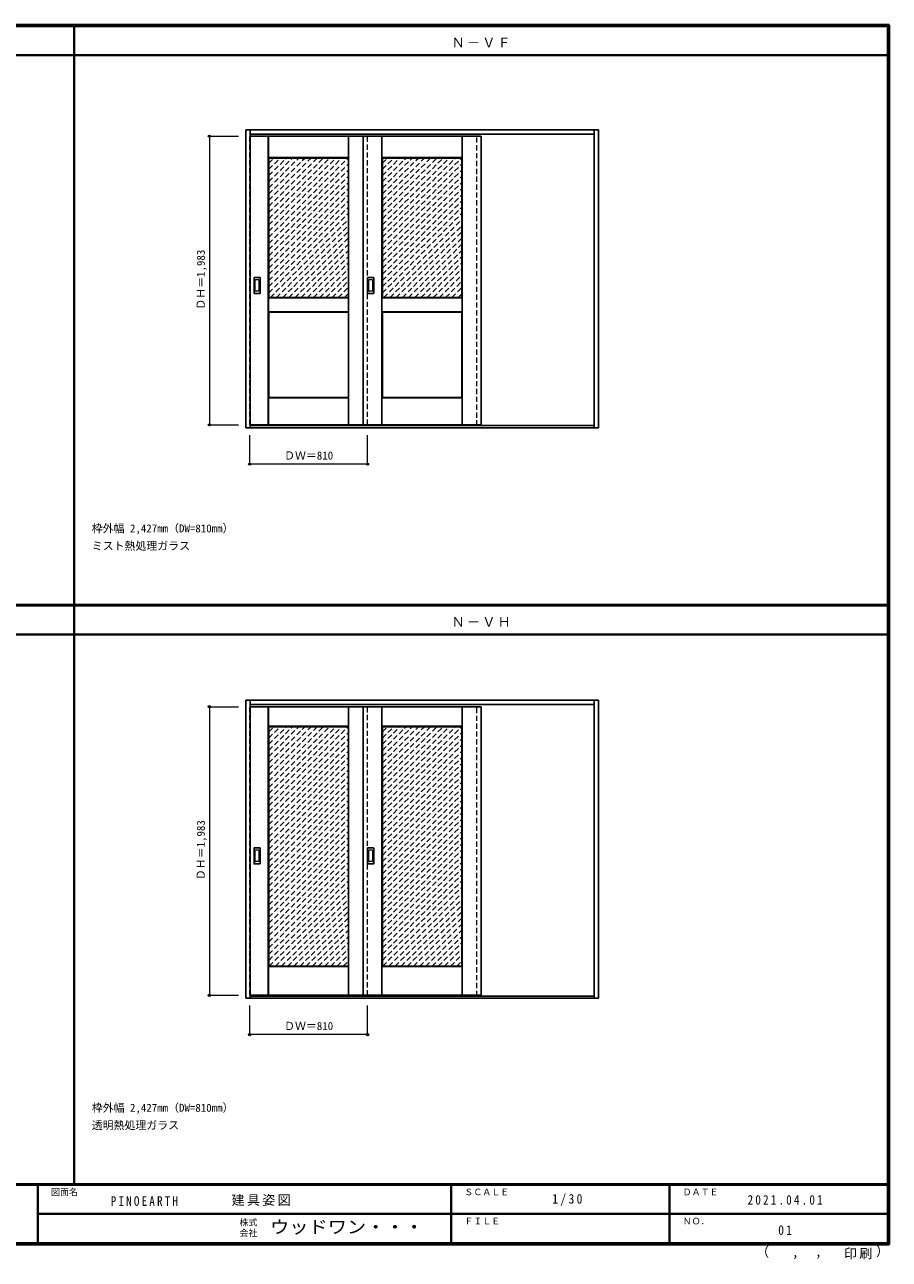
# Model space of a CAD drawing. Units: millimetres, scale not verified. Extents: x -6000 to 5700, y -4307 to 4175.
# Drawn here: x -241 to 5700, y -4307 to 4175 of the extents above; entities that cross this region are included whole.
import ezdxf
from ezdxf.enums import TextEntityAlignment as Align

# ---------------------------------------------------------------- set-up
doc = ezdxf.new("R2010")
doc.units = ezdxf.units.MM
doc.header["$LTSCALE"] = 30
doc.header["$PDMODE"] = 32
doc.header["$PDSIZE"] = 15
doc.linetypes.add('DASHED1', pattern=[1.8, 1.2, -0.6])
for name, color, linetype, lineweight in [('0-2_扉', 3, 'Continuous', 25), ('0-3_仕上げ', 7, 'Continuous', 18), ('0-4_枠', 3, 'Continuous', 25), ('0-6_引手', 3, 'Continuous', 25), ('0-B_寸法', 4, 'Continuous', 9), ('0-C_ハッチ', 4, 'DASHED1', 9), ('F-1_枠', 6, 'Continuous', 40)]:
    doc.layers.add(name, color=color, linetype=linetype, lineweight=lineweight)
doc.layers.add('0-A_文字', color=7, linetype='Continuous')
doc.layers.add('F-A_文字', color=7, linetype='Continuous')
doc.styles.add('ＭＳ ゴシック', font='')
doc.styles.get('ＭＳ ゴシック').set_extended_font_data('MS Gothic')

msp = doc.modelspace()

# ---------------------------------------------------------------- linework, layer by layer
at = {"layer": '0-2_扉'}
for p, q in [((1308, 3409), (2895, 3409)), ((2085, 3409), (2085, 1426)), ((1308, -510.25), (2895, -510.25)), ((2085, -510.25), (2085, -2493.25))]:
    msp.add_line(p, q, dxfattribs=at)
at = {"layer": '0-2_扉', "color": 4, "linetype": 'DASHED1', "lineweight": 9}
for p, q in [((2115, 1426), (2115, 3409)), ((2115, -2493.25), (2115, -510.25))]:
    msp.add_line(p, q, dxfattribs=at)
for points in [[(1308, 1426), (1305, 1426), (1305, 3409), (1308, 3409)], [(1308, -2493.25), (1305, -2493.25), (1305, -510.25), (1308, -510.25)]]:
    msp.add_lwpolyline(points, dxfattribs=at)
at = {"layer": '0-2_扉'}
for points in [[(1308, 1426), (2895, 1426), (2895, 3409)], [(1308, -2493.25), (2895, -2493.25), (2895, -510.25)]]:
    msp.add_lwpolyline(points, dxfattribs=at)
at = {"layer": '0-3_仕上げ'}
for p, q in [((1433, 1426), (1433, 3409)), ((1434.5, 3261.5), (1434.5, 3409)), ((1436, 3263), (1436, 3409)), ((1984, 3263), (1984, 3409)), ((1985.5, 3261.5), (1985.5, 3409)), ((1987, 1426), (1987, 3409)), ((2213, 1426), (2213, 3409)), ((2214.5, 3261.5), (2214.5, 3409)), ((2216, 3263), (2216, 3409)), ((2764, 3263), (2764, 3409)), ((2765.5, 3261.5), (2765.5, 3409)), ((2767, 1426), (2767, 3409)), ((1436, 3263), (1434.5, 3261.5)), ((1437, 3259), (1434.5, 3261.5)), ((1984, 3263), (1436, 3263)), ((2216, 3263), (2214.5, 3261.5)), ((2217, 3259), (2214.5, 3261.5)), ((2764, 3263), (2216, 3263)), ((1434.5, 2203.5), (1434.5, 2298.5)), ((1436, 2205), (1436, 2297)), ((1984, 2297), (1436, 2297)), ((1983, 2301), (1985.5, 2298.5)), ((1984, 2297), (1985.5, 2298.5)), ((1984, 2205), (1984, 2297)), ((1985.5, 2203.5), (1985.5, 2298.5)), ((2214.5, 2203.5), (2214.5, 2298.5)), ((2216, 2205), (2216, 2297)), ((2764, 2297), (2216, 2297)), ((2763, 2301), (2765.5, 2298.5)), ((2764, 2297), (2765.5, 2298.5)), ((2764, 2205), (2764, 2297)), ((2765.5, 2203.5), (2765.5, 2298.5)), ((1436, 2205), (1434.5, 2203.5)), ((1437, 2201), (1434.5, 2203.5)), ((1436, 2205), (1984, 2205)), ((2216, 2205), (2214.5, 2203.5)), ((2217, 2201), (2214.5, 2203.5)), ((2216, 2205), (2764, 2205)), ((1983, 1614), (1985.5, 1611.5)), ((2763, 1614), (2765.5, 1611.5)), ((1434.5, 1426), (1434.5, 1611.5)), ((1436, 1426), (1436, 1610)), ((1984, 1610), (1436, 1610)), ((1984, 1610), (1985.5, 1611.5)), ((1984, 1426), (1984, 1610)), ((1985.5, 1426), (1985.5, 1611.5)), ((2214.5, 1426), (2214.5, 1611.5)), ((2216, 1426), (2216, 1610)), ((2764, 1610), (2216, 1610)), ((2764, 1610), (2765.5, 1611.5)), ((2764, 1426), (2764, 1610)), ((2765.5, 1426), (2765.5, 1611.5)), ((1433, -2493.25), (1433, -510.25)), ((1434.5, -645.75), (1434.5, -510.25)), ((1436, -644.25), (1436, -510.25)), ((1984, -644.25), (1984, -510.25)), ((1985.5, -645.75), (1985.5, -510.25)), ((1987, -2493.25), (1987, -510.25)), ((2213, -2493.25), (2213, -510.25)), ((2214.5, -645.75), (2214.5, -510.25)), ((2216, -644.25), (2216, -510.25)), ((2764, -644.25), (2764, -510.25)), ((2765.5, -645.75), (2765.5, -510.25)), ((2767, -2493.25), (2767, -510.25)), ((1436, -644.25), (1434.5, -645.75)), ((1437, -648.25), (1434.5, -645.75)), ((1984, -644.25), (1436, -644.25)), ((1985.5, -645.75), (1983, -648.25)), ((1984, -644.25), (1985.5, -645.75)), ((2216, -644.25), (2214.5, -645.75)), ((2217, -648.25), (2214.5, -645.75)), ((2764, -644.25), (2216, -644.25)), ((2765.5, -645.75), (2763, -648.25)), ((2764, -644.25), (2765.5, -645.75)), ((1434.5, -2493.25), (1434.5, -2295.75)), ((1436, -2493.25), (1436, -2297.25)), ((1983, -2293.25), (1985.5, -2295.75)), ((1984, -2297.25), (1985.5, -2295.75)), ((1985.5, -2493.25), (1985.5, -2295.75)), ((2214.5, -2493.25), (2214.5, -2295.75)), ((2216, -2493.25), (2216, -2297.25)), ((2763, -2293.25), (2765.5, -2295.75)), ((2764, -2297.25), (2765.5, -2295.75)), ((2765.5, -2493.25), (2765.5, -2295.75))]:
    msp.add_line(p, q, dxfattribs=at)
at = {"layer": '0-3_仕上げ', "color": 3, "lineweight": 25}
for p, q in [((1437, 2301), (1437, 3259)), ((1983, 3259), (1437, 3259)), ((1983, 2301), (1983, 3259)), ((2217, 2301), (2217, 3259)), ((2763, 3259), (2217, 3259)), ((2763, 2301), (2763, 3259)), ((1983, 2301), (1437, 2301)), ((2763, 2301), (2217, 2301)), ((1437, 2201), (1437, 1614)), ((2217, 2201), (2217, 1614)), ((1983, 1614), (1437, 1614)), ((2763, 1614), (2217, 1614)), ((1437, -2293.25), (1437, -648.25)), ((1983, -648.25), (1437, -648.25)), ((1983, -2293.25), (1983, -648.25)), ((2217, -2293.25), (2217, -648.25)), ((2763, -648.25), (2217, -648.25)), ((2763, -2293.25), (2763, -648.25)), ((1983, -2293.25), (1437, -2293.25)), ((2763, -2293.25), (2217, -2293.25))]:
    msp.add_line(p, q, dxfattribs=at)
at = {"layer": '0-3_仕上げ'}
for points in [[(1984, 3263), (1985.5, 3261.5), (1983, 3259)], [(2764, 3263), (2765.5, 3261.5), (2763, 3259)], [(1436, 2297), (1434.5, 2298.5), (1437, 2301)], [(2216, 2297), (2214.5, 2298.5), (2217, 2301)], [(1984, 2205), (1985.5, 2203.5), (1983, 2201)], [(2764, 2205), (2765.5, 2203.5), (2763, 2201)], [(1436, 1610), (1434.5, 1611.5), (1437, 1614)], [(2216, 1610), (2214.5, 1611.5), (2217, 1614)], [(1984, -2493.25), (1984, -2297.25), (1436, -2297.25), (1434.5, -2295.75), (1437, -2293.25)], [(2764, -2493.25), (2764, -2297.25), (2216, -2297.25), (2214.5, -2295.75), (2217, -2293.25)]]:
    msp.add_lwpolyline(points, dxfattribs=at)
at = {"layer": '0-3_仕上げ', "color": 3, "lineweight": 25}
for points in [[(1437, 2201), (1983, 2201), (1983, 1614)], [(2217, 2201), (2763, 2201), (2763, 1614)]]:
    msp.add_lwpolyline(points, dxfattribs=at)
at = {"layer": '0-4_枠'}
for p, q in [((1278, 1406), (1278, 3453)), ((1278, 3453), (3702, 3453)), ((1308, 1406), (1308, 3453)), ((1308, 3423), (3672, 3423)), ((3672, 1406), (3672, 3453)), ((3702, 1406), (3702, 3453)), ((3702, 1406), (1278, 1406)), ((3672, 1421), (1308, 1421)), ((1278, -2513.25), (1278, -466.25)), ((1278, -466.25), (3702, -466.25)), ((1308, -2513.25), (1308, -466.25)), ((1308, -496.25), (3672, -496.25)), ((3672, -2513.25), (3672, -466.25)), ((3702, -2513.25), (3702, -466.25)), ((3702, -2513.25), (1278, -2513.25)), ((3672, -2498.25), (1308, -2498.25))]:
    msp.add_line(p, q, dxfattribs=at)
at = {"layer": '0-4_枠', "color": 4, "linetype": 'DASHED1', "lineweight": 9}
for p, q in [((2865, 1421), (2865, 3423)), ((2895, 1421), (2895, 3423)), ((2865, -2498.25), (2865, -496.25)), ((2895, -2498.25), (2895, -496.25))]:
    msp.add_line(p, q, dxfattribs=at)
at = {"layer": '0-6_引手'}
for p, q in [((1335, 2330), (1335, 2437)), ((1375.5, 2438.5), (1336.5, 2438.5)), ((1377, 2437), (1377, 2330)), ((2115, 2330), (2115, 2437)), ((2155.5, 2438.5), (2116.5, 2438.5)), ((2157, 2437), (2157, 2330)), ((1375.5, 2328.5), (1336.5, 2328.5)), ((2155.5, 2328.5), (2116.5, 2328.5)), ((1335, -1589.25), (1335, -1482.25)), ((1375.5, -1480.75), (1336.5, -1480.75)), ((1377, -1482.25), (1377, -1589.25)), ((2115, -1589.25), (2115, -1482.25)), ((2155.5, -1480.75), (2116.5, -1480.75)), ((2157, -1482.25), (2157, -1589.25)), ((1375.5, -1590.75), (1336.5, -1590.75)), ((2155.5, -1590.75), (2116.5, -1590.75))]:
    msp.add_line(p, q, dxfattribs=at)
at = {"layer": '0-6_引手', "color": 7, "lineweight": 18}
for p, q in [((1343.5, 2346), (1343.5, 2421)), ((1367, 2422.5), (1345, 2422.5)), ((1368.5, 2421), (1368.5, 2346)), ((2123.5, 2346), (2123.5, 2421)), ((2147, 2422.5), (2125, 2422.5)), ((2148.5, 2421), (2148.5, 2346)), ((1367, 2344.5), (1345, 2344.5)), ((2147, 2344.5), (2125, 2344.5)), ((1343.5, -1573.25), (1343.5, -1498.25)), ((1367, -1496.75), (1345, -1496.75)), ((1368.5, -1498.25), (1368.5, -1573.25)), ((2123.5, -1573.25), (2123.5, -1498.25)), ((2147, -1496.75), (2125, -1496.75)), ((2148.5, -1498.25), (2148.5, -1573.25)), ((1367, -1574.75), (1345, -1574.75)), ((2147, -1574.75), (2125, -1574.75))]:
    msp.add_line(p, q, dxfattribs=at)
at = {"layer": '0-6_引手'}
for centre, start, end in [((1336.5, 2437), 90, 180), ((1375.5, 2437), 0, 90), ((2116.5, 2437), 90, 180), ((2155.5, 2437), 0, 90), ((1336.5, 2330), 180, 270), ((1375.5, 2330), 270, 0), ((2116.5, 2330), 180, 270), ((2155.5, 2330), 270, 0), ((1336.5, -1482.25), 90, 180), ((1375.5, -1482.25), 0, 90), ((2116.5, -1482.25), 90, 180), ((2155.5, -1482.25), 0, 90), ((1336.5, -1589.25), 180, 270), ((1375.5, -1589.25), 270, 0), ((2116.5, -1589.25), 180, 270), ((2155.5, -1589.25), 270, 0)]:
    msp.add_arc(centre, 1.5, start, end, dxfattribs=at)
at = {"layer": '0-6_引手', "color": 7, "lineweight": 18}
for centre, start, end in [((1345, 2421), 90, 180), ((1367, 2421), 0, 90), ((2125, 2421), 90, 180), ((2147, 2421), 0, 90), ((1345, 2346), 180, 270), ((1367, 2346), 270, 0), ((2125, 2346), 180, 270), ((2147, 2346), 270, 0), ((1345, -1498.25), 90, 180), ((1367, -1498.25), 0, 90), ((2125, -1498.25), 90, 180), ((2147, -1498.25), 0, 90), ((1345, -1573.25), 180, 270), ((1367, -1573.25), 270, 0), ((2125, -1573.25), 180, 270), ((2147, -1573.25), 270, 0)]:
    msp.add_arc(centre, 1.5, start, end, dxfattribs=at)
at = {"layer": '0-B_寸法'}
for p, q in [((1028, 3409), (1228, 3409)), ((1028, 3409), (1028, 1426)), ((1028, 1426), (1228, 1426)), ((1305, 1156), (1305, 1356)), ((2115, 1156), (2115, 1356)), ((2115, 1156), (1305, 1156)), ((1028, -510.25), (1228, -510.25)), ((1028, -510.25), (1028, -2493.25)), ((1028, -2493.25), (1228, -2493.25)), ((1305, -2763.25), (1305, -2563.25)), ((2115, -2763.25), (2115, -2563.25)), ((2115, -2763.25), (1305, -2763.25))]:
    msp.add_line(p, q, dxfattribs=at)
at = {"layer": '0-B_寸法', "color": 7}
for p in [(1028, 3409), (1028, 1426), (1305, 1156), (2115, 1156), (1028, -510.25), (1028, -2493.25), (1305, -2763.25), (2115, -2763.25)]:
    msp.add_point(p, dxfattribs=at)
at = {"layer": '0-C_ハッチ'}
for p, q in [((1437, 3224.06), (1471.94, 3259)), ((1437, 3139.21), (1556.79, 3259)), ((1437, 3181.63), (1514.37, 3259)), ((1437, 2757.37), (1938.63, 3259)), ((1437, 2799.79), (1896.2, 3259)), ((1437, 2842.22), (1853.78, 3259)), ((1437, 2884.65), (1811.35, 3259)), ((1437, 2927.07), (1768.93, 3259)), ((1437, 2969.5), (1726.5, 3259)), ((1437, 3011.93), (1684.07, 3259)), ((1437, 3054.35), (1641.65, 3259)), ((1437, 3096.78), (1599.22, 3259)), ((1437, 2714.94), (1981.06, 3259)), ((2217, 3224.06), (2251.94, 3259)), ((2217, 3139.21), (2336.79, 3259)), ((2217, 3181.63), (2294.37, 3259)), ((2217, 2757.37), (2718.63, 3259)), ((2217, 2799.79), (2676.2, 3259)), ((2217, 2842.22), (2633.78, 3259)), ((2217, 2884.65), (2591.35, 3259)), ((2217, 2927.07), (2548.93, 3259)), ((2217, 2969.5), (2506.5, 3259)), ((2217, 3011.93), (2464.07, 3259)), ((2217, 3054.35), (2421.65, 3259)), ((2217, 3096.78), (2379.22, 3259)), ((2217, 2714.94), (2761.06, 3259)), ((1437, 2672.52), (1983, 3218.52)), ((1437, 2630.09), (1983, 3176.09)), ((2217, 2672.52), (2763, 3218.52)), ((2217, 2630.09), (2763, 3176.09)), ((1437, 2587.66), (1983, 3133.66)), ((1437, 2545.24), (1983, 3091.24)), ((2217, 2587.66), (2763, 3133.66)), ((2217, 2545.24), (2763, 3091.24)), ((1437, 2502.81), (1983, 3048.81)), ((1437, 2460.38), (1983, 3006.38)), ((2217, 2502.81), (2763, 3048.81)), ((2217, 2460.38), (2763, 3006.38)), ((1437, 2417.96), (1983, 2963.96)), ((1437, 2375.53), (1983, 2921.53)), ((2217, 2417.96), (2763, 2963.96)), ((2217, 2375.53), (2763, 2921.53)), ((1437, 2333.1), (1983, 2879.1)), ((1447.32, 2301), (1983, 2836.68)), ((2217, 2333.1), (2763, 2879.1)), ((2227.32, 2301), (2763, 2836.68)), ((1489.75, 2301), (1983, 2794.25)), ((1532.17, 2301), (1983, 2751.83)), ((2269.75, 2301), (2763, 2794.25)), ((2312.17, 2301), (2763, 2751.83)), ((1574.6, 2301), (1983, 2709.4)), ((1617.03, 2301), (1983, 2666.97)), ((2354.6, 2301), (2763, 2709.4)), ((2397.03, 2301), (2763, 2666.97)), ((1659.45, 2301), (1983, 2624.55)), ((1701.88, 2301), (1983, 2582.12)), ((2439.45, 2301), (2763, 2624.55)), ((2481.88, 2301), (2763, 2582.12)), ((1744.31, 2301), (1983, 2539.69)), ((1786.73, 2301), (1983, 2497.27)), ((2524.31, 2301), (2763, 2539.69)), ((2566.73, 2301), (2763, 2497.27)), ((1829.16, 2301), (1983, 2454.84)), ((1871.59, 2301), (1983, 2412.41)), ((2609.16, 2301), (2763, 2454.84)), ((2651.59, 2301), (2763, 2412.41)), ((1914.01, 2301), (1983, 2369.99)), ((1956.44, 2301), (1983, 2327.56)), ((2694.01, 2301), (2763, 2369.99)), ((2736.44, 2301), (2763, 2327.56)), ((1437, -683.19), (1471.94, -648.25)), ((1437, -1192.31), (1981.06, -648.25)), ((1437, -1149.88), (1938.63, -648.25)), ((1437, -1107.46), (1896.2, -648.25)), ((1437, -1065.03), (1853.78, -648.25)), ((1437, -1022.6), (1811.35, -648.25)), ((1437, -980.18), (1768.93, -648.25)), ((1437, -937.75), (1726.5, -648.25)), ((1437, -895.32), (1684.07, -648.25)), ((1437, -852.9), (1641.65, -648.25)), ((1437, -810.47), (1599.22, -648.25)), ((1437, -768.04), (1556.79, -648.25)), ((1437, -725.62), (1514.37, -648.25)), ((2217, -683.19), (2251.94, -648.25)), ((2217, -1192.31), (2761.06, -648.25)), ((2217, -1149.88), (2718.63, -648.25)), ((2217, -1107.46), (2676.2, -648.25)), ((2217, -1065.03), (2633.78, -648.25)), ((2217, -1022.6), (2591.35, -648.25)), ((2217, -980.18), (2548.93, -648.25)), ((2217, -937.75), (2506.5, -648.25)), ((2217, -895.32), (2464.07, -648.25)), ((2217, -852.9), (2421.65, -648.25)), ((2217, -810.47), (2379.22, -648.25)), ((2217, -768.04), (2336.79, -648.25)), ((2217, -725.62), (2294.37, -648.25)), ((1437, -1234.73), (1983, -688.73)), ((1437, -1277.16), (1983, -731.16)), ((2217, -1234.73), (2763, -688.73)), ((2217, -1277.16), (2763, -731.16)), ((1437, -1319.59), (1983, -773.59)), ((1437, -1362.01), (1983, -816.01)), ((2217, -1319.59), (2763, -773.59)), ((2217, -1362.01), (2763, -816.01)), ((1437, -1404.44), (1983, -858.44)), ((1437, -1446.87), (1983, -900.87)), ((2217, -1404.44), (2763, -858.44)), ((2217, -1446.87), (2763, -900.87)), ((1437, -1489.29), (1983, -943.29)), ((1437, -1531.72), (1983, -985.72)), ((2217, -1489.29), (2763, -943.29)), ((2217, -1531.72), (2763, -985.72)), ((1437, -1574.15), (1983, -1028.15)), ((1437, -1616.57), (1983, -1070.57)), ((2217, -1574.15), (2763, -1028.15)), ((2217, -1616.57), (2763, -1070.57)), ((1437, -1659), (1983, -1113)), ((1437, -1701.42), (1983, -1155.42)), ((2217, -1659), (2763, -1113)), ((2217, -1701.42), (2763, -1155.42)), ((1437, -1743.85), (1983, -1197.85)), ((1437, -1786.28), (1983, -1240.28)), ((2217, -1743.85), (2763, -1197.85)), ((2217, -1786.28), (2763, -1240.28)), ((1437, -1828.7), (1983, -1282.7)), ((1437, -1871.13), (1983, -1325.13)), ((2217, -1828.7), (2763, -1282.7)), ((2217, -1871.13), (2763, -1325.13)), ((1437, -1913.56), (1983, -1367.56)), ((1437, -1955.98), (1983, -1409.98)), ((2217, -1913.56), (2763, -1367.56)), ((2217, -1955.98), (2763, -1409.98)), ((1437, -1998.41), (1983, -1452.41)), ((1437, -2040.84), (1983, -1494.84)), ((2217, -1998.41), (2763, -1452.41)), ((2217, -2040.84), (2763, -1494.84)), ((1437, -2083.26), (1983, -1537.26)), ((1437, -2125.69), (1983, -1579.69)), ((2217, -2083.26), (2763, -1537.26)), ((2217, -2125.69), (2763, -1579.69)), ((1437, -2168.12), (1983, -1622.12)), ((1437, -2210.54), (1983, -1664.54)), ((2217, -2168.12), (2763, -1622.12)), ((2217, -2210.54), (2763, -1664.54)), ((1437, -2252.97), (1983, -1706.97)), ((1439.14, -2293.25), (1983, -1749.39)), ((2217, -2252.97), (2763, -1706.97)), ((2219.14, -2293.25), (2763, -1749.39)), ((1481.57, -2293.25), (1983, -1791.82)), ((1524, -2293.25), (1983, -1834.25)), ((2261.57, -2293.25), (2763, -1791.82)), ((2304, -2293.25), (2763, -1834.25)), ((1566.42, -2293.25), (1983, -1876.67)), ((1608.85, -2293.25), (1983, -1919.1)), ((2346.42, -2293.25), (2763, -1876.67)), ((2388.85, -2293.25), (2763, -1919.1)), ((1651.28, -2293.25), (1983, -1961.53)), ((1693.7, -2293.25), (1983, -2003.95)), ((2431.28, -2293.25), (2763, -1961.53)), ((2473.7, -2293.25), (2763, -2003.95)), ((1736.13, -2293.25), (1983, -2046.38)), ((1778.56, -2293.25), (1983, -2088.81)), ((2516.13, -2293.25), (2763, -2046.38)), ((2558.56, -2293.25), (2763, -2088.81)), ((1820.98, -2293.25), (1983, -2131.23)), ((1863.41, -2293.25), (1983, -2173.66)), ((2600.98, -2293.25), (2763, -2131.23)), ((2643.41, -2293.25), (2763, -2173.66)), ((1905.83, -2293.25), (1983, -2216.09)), ((1948.26, -2293.25), (1983, -2258.51)), ((2685.83, -2293.25), (2763, -2216.09)), ((2728.26, -2293.25), (2763, -2258.51))]:
    msp.add_line(p, q, dxfattribs=at)
at = {"layer": 'F-1_枠'}
for p, q in [((-6000, 4175), (5700, 4175)), ((-6000, 4170), (5700, 4170)), ((-6000, 4165), (5700, 4165)), ((100, -3790), (100, 4175)), ((5690, 4175), (5690, -4205)), ((5695, 4175), (5695, -4205)), ((5700, 4175), (5700, -4205)), ((-6000, 3965), (5700, 3965)), ((-6000, 190.5), (5700, 190.5)), ((-6000, 187.5), (5700, 187.5)), ((-6000, 184.5), (5700, 184.5)), ((-6000, -15.5), (5700, -15.5)), ((5700, -3790), (-6000, -3790)), ((5700, -3795), (-6000, -3795)), ((-150, -3795), (-150, -4195)), ((2690, -3795), (2690, -4195)), ((4190, -3795), (4190, -4195)), ((-150, -3995), (5690, -3995.01)), ((5700, -4195), (-6000, -4195)), ((5700, -4200), (-6000, -4200)), ((5700, -4205), (-6000, -4205))]:
    msp.add_line(p, q, dxfattribs=at)

# ---------------------------------------------------------------- texts
at = {"layer": '0-A_文字', "style": 'ＭＳ ゴシック'}
for s, p in [('枠外幅 2,427mm（DW=810mm）', (220, 670.5)), ('ミスト熱処理ガラス', (220, 550.5)), ('枠外幅 2,427mm（DW=810mm）', (220, -3310)), ('透明熱処理ガラス', (220, -3430))]:
    msp.add_text(s, height=54.99, dxfattribs=at).set_placement(p, align=Align.BOTTOM_LEFT)
at = {"layer": '0-A_文字', "char_height": 65.98, "attachment_point": 7, "style": 'ＭＳ ゴシック'}
for s, insert in [('\\T1.17;Ｎ－ＶＦ', (2692.5, 4020)), ('\\T1.17;Ｎ－ＶＨ', (2692.5, 39.5))]:
    msp.add_mtext(s, dxfattribs=dict(at, insert=insert))
at = {"layer": '0-B_寸法', "color": 7, "style": 'ＭＳ ゴシック'}
for p in [(1013, 2217.25), (1013, -1702)]:
    msp.add_text('ＤＨ＝1,983', height=54.99, rotation=90, dxfattribs=at).set_placement(p, align=Align.BOTTOM_LEFT)
for p in [(1541.25, 1171), (1541.25, -2748.25)]:
    msp.add_text('ＤＷ＝810', height=54.99, dxfattribs=at).set_placement(p, align=Align.BOTTOM_LEFT)
at = {"layer": 'F-A_文字', "style": 'ＭＳ ゴシック'}
for s, height, p in [('図面名', 43.99, (-60, -3880)), ('ＳＣＡＬＥ', 43.99, (2780, -3880)), ('ＤＡＴＥ', 43.99, (4280, -3880)), ('株式', 43.99, (1235, -4089)), ('ＦＩＬＥ', 43.99, (2780, -4080)), ('ＮＯ．', 43.99, (4280, -4080)), ('会社', 43.99, (1235, -4161)), ('（', 65.98, (4784.03, -4308.31)), ('）', 65.98, (5608.4, -4304.13)), (',', 65.98, (5031.28, -4308.31)), (',', 65.98, (5190.2, -4305.53))]:
    msp.add_text(s, height=height, dxfattribs=at).set_placement(p, align=Align.BOTTOM_LEFT)
at = {"layer": 'F-A_文字', "style": 'ＭＳ ゴシック', "width": 1.1}
msp.add_text('ウッドワン・・・', height=87.98, dxfattribs=at).set_placement((1445, -4155), align=Align.BOTTOM_LEFT)
at = {"layer": 'F-A_文字', "char_height": 65.98, "attachment_point": 7, "style": 'ＭＳ ゴシック'}
for s, insert in [('\\T1.39;\\W0.85;PINOEARTH', (350, -3940.79)), ('\\T1.17;建具姿図', (1180.42, -3940)), ('\\T1.38;\\W0.9;1/30', (3383.75, -3940)), ('\\T1.39;\\W0.85;2021.04.01', (4726.25, -3932.5)), ('\\T1.36;\\W0.9;01', (4936.25, -4140)), ('\\T1.17;印刷', (5388.15, -4306.92))]:
    msp.add_mtext(s, dxfattribs=dict(at, insert=insert))

doc.saveas('drawing.dxf')
